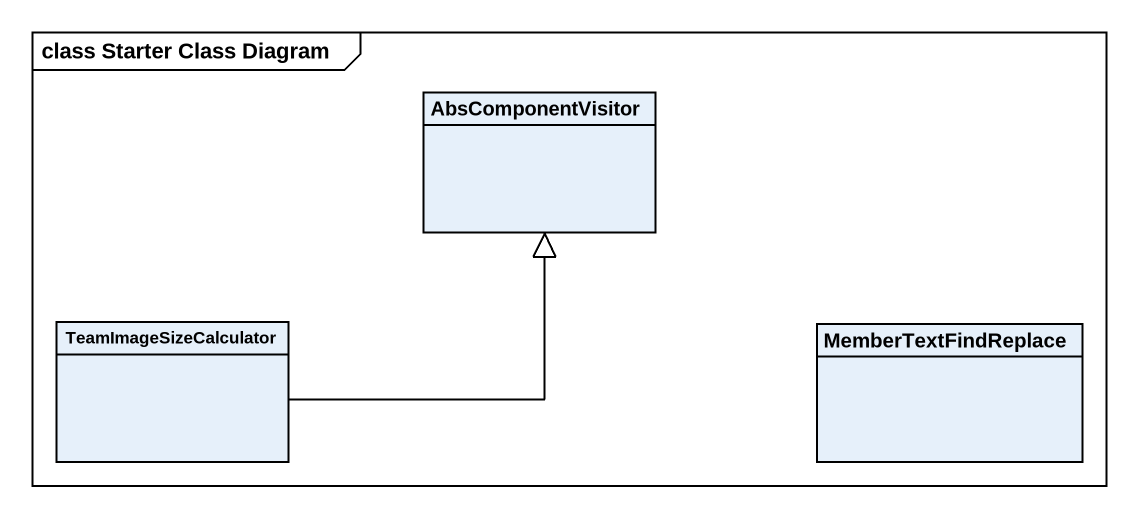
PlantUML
@startuml
mainframe class Starter Class Diagram
hide circle
hide empty members
class AbsComponentVisitor
class TeamImageSizeCalculator
class MemberTextFindReplace
TeamImageSizeCalculator -up-|> AbsComponentVisitor
@enduml
